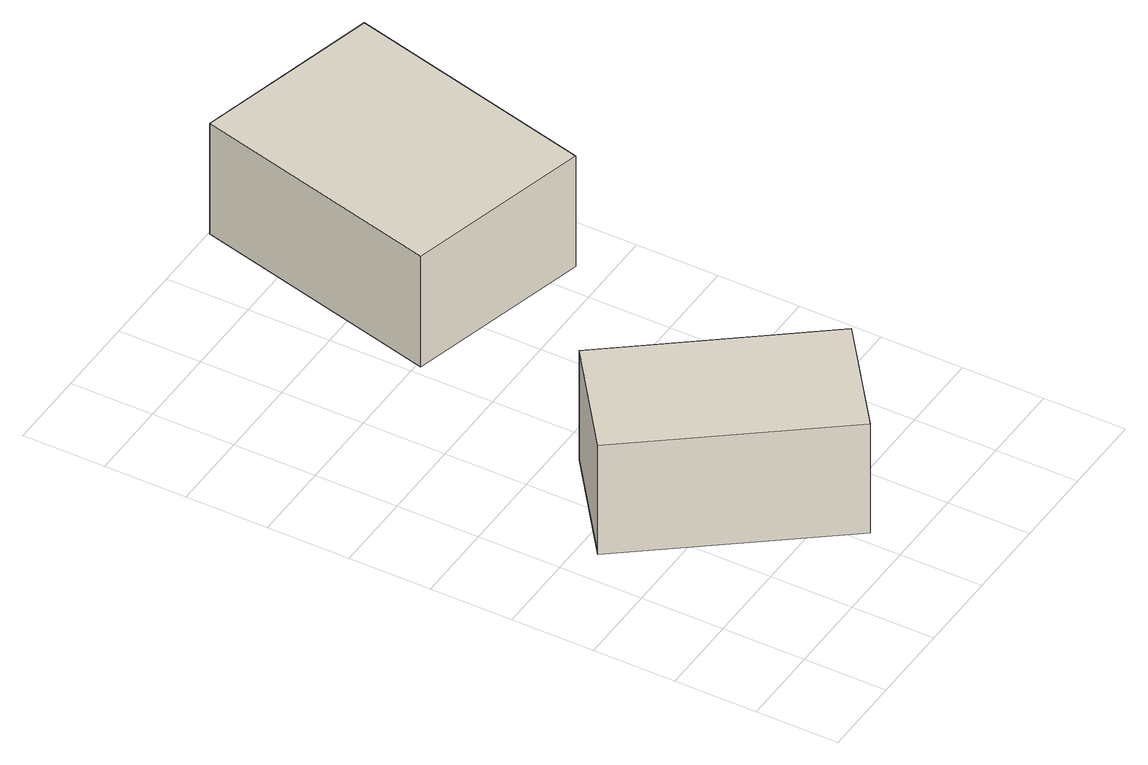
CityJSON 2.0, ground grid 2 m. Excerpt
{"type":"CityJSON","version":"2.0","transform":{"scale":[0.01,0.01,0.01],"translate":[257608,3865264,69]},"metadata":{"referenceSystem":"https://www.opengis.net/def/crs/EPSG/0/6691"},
"CityObjects":{
"building1":{"type":"Building","attributes":{"風致地区":"第1種風致地区（大崩）","measuredHeight":9.5,"BuildingDetailAttribute.urbanPlanType":"21","BuildingDetailAttribute.surveyYear":2021,"BuildingLandSlideRiskAttribute.description":"1","BuildingLandSlideRiskAttribute.areaType":"1","BuildingIDAttribute.prefecture":"22","BuildingIDAttribute.city":"22102"},"geometry":[{"type":"Solid","lod":"1","boundaries":[[[[0,1,2,3]],[[2,4,5,3]],[[1,6,4,2]],[[0,7,6,1]],[[3,5,7,0]],[[4,6,7,5]]]]}]},
"building2":{"type":"Building","attributes":{"風致地区":"第1種風致地区（大崩）","measuredHeight":9.7,"BuildingDetailAttribute.urbanPlanType":"21","BuildingDetailAttribute.surveyYear":2021,"BuildingLandSlideRiskAttribute.description":"1","BuildingLandSlideRiskAttribute.areaType":"1","BuildingIDAttribute.prefecture":"22","BuildingIDAttribute.city":"22102"},"geometry":[{"type":"Solid","lod":"1","boundaries":[[[[8,9,10,11]],[[10,12,13,11]],[[9,14,12,10]],[[8,15,14,9]],[[11,13,15,8]],[[12,14,15,13]]]]}]}
},
"vertices":[
[330,746,30],[684,286,30],[432,92,30],[79,553,30],[432,92,330],[79,553,330],[684,286,330],[330,746,330],
[523,1766,81],[975,1652,81],[822,1044,81],[370,1158,81],[822,1044,386],[370,1158,386],[975,1652,386],[523,1766,386]
]}
